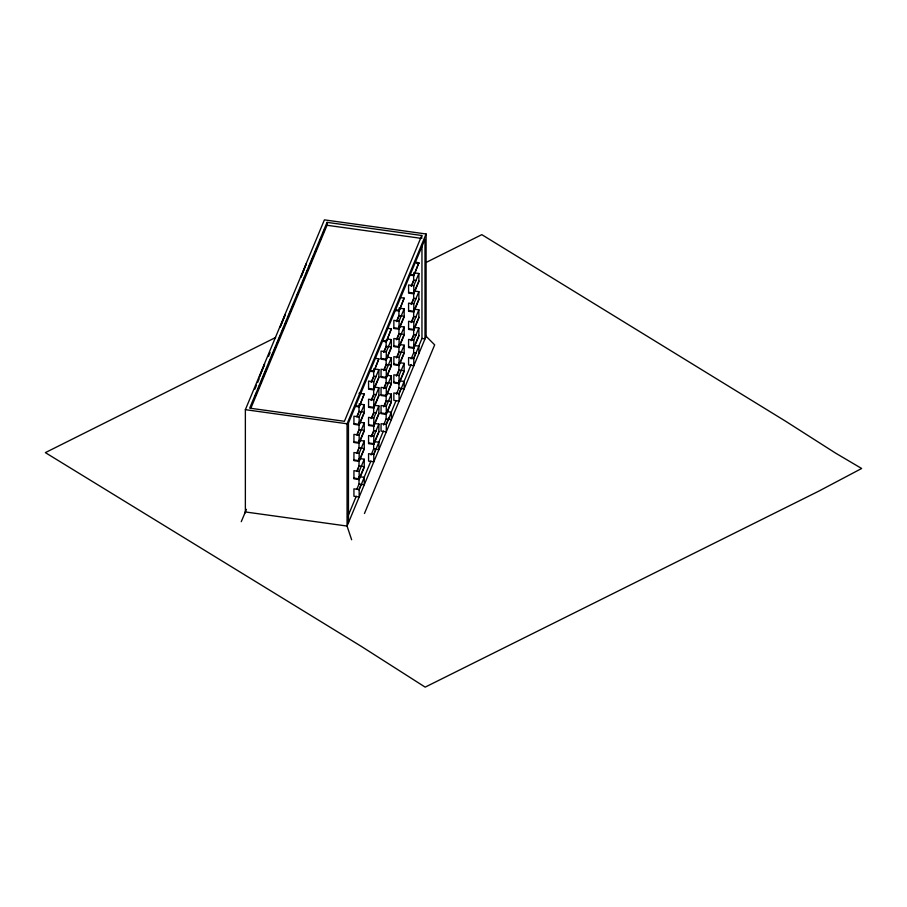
<?xml version="1.0" encoding="UTF-8"?>
<svg xmlns="http://www.w3.org/2000/svg" width="907" height="907" viewBox="0 0 907 907"><rect width="100%" height="100%" fill="white"/><g stroke="black" fill="none" stroke-linecap="round" stroke-linejoin="round"><path stroke-width="1.36" d="M241.262 521.672L245.366 511.956L245.366 409.669L324.4 219.868L426.097 233.983L426.097 336.259L347.064 526.06L351.644 539.767M264.549 364.013L259.459 376.87L264.549 364.671M285.286 314.185L280.206 327.042L285.286 314.842M254.867 389.137L256.5 385.214M257.588 382.607L259.209 378.684M268.461 356.485L270.093 352.562M327.042 222.362L249.686 408.15L344.422 421.29L421.778 235.503L327.042 222.362L327.042 225.276L250.763 408.467M255.196 396.087L256.817 392.164M257.905 389.557L259.538 385.634M260.626 383.026L262.259 379.103M263.347 376.496L266.613 368.661M268.789 363.435L270.411 359.523M271.499 356.905L273.132 352.993M274.22 350.374L275.853 346.463M276.941 343.844L280.206 336.009M282.372 330.783L284.004 326.871M285.07 324.321L286.635 320.579M288.188 316.838L291.306 309.355M292.383 306.759L294.004 302.859M297.247 295.081L298.324 292.485M300.489 287.292L302.11 283.403M303.187 280.807L304.809 276.918M305.886 274.322L307.507 270.422M308.584 267.826L313.992 254.856M315.069 252.259L316.69 248.371M319.933 240.582L321.01 237.985M323.175 232.804L324.797 228.904M244.652 513.464L246.455 509.349M245.366 511.956L347.064 526.06L347.064 423.784L426.097 233.983M355.238 406.37L359.161 406.914L364.24 393.989L359.013 393.264M369.875 371.212L373.797 371.757L378.877 358.832L374.965 358.288M382.369 341.225L386.28 341.769L391.359 328.844L387.448 328.3M395.157 310.489L399.08 311.033L404.159 298.108L400.248 297.564M409.885 275.127L413.796 275.671L418.875 262.747L414.964 262.202M359.161 406.914L364.24 393.989M373.797 371.757L378.877 358.832M386.28 341.769L391.359 328.844M399.08 311.033L404.159 298.108M413.796 275.671L418.875 262.747M356.984 416.302L359.013 411.427L362.936 411.971M371.11 382.369L373.661 376.269L376.269 376.632M383.604 352.381L386.144 346.281L391.359 347.007L386.28 359.206L381.053 358.48M396.393 321.645L398.933 315.545L402.855 316.09M411.12 286.283L413.66 280.184L416.268 280.546M356.984 417.027L358.514 413.365M371.621 381.858L373.661 376.983L373.661 370.09M384.103 351.882L386.144 346.996L386.144 340.114M396.903 321.135L398.933 316.26L398.933 309.366M411.631 285.784L413.66 280.898L413.66 274.005M359.161 416.948L353.934 416.222L353.934 424.34L359.161 425.066L359.161 416.948L364.24 404.737L359.013 404.023M373.797 381.79L368.571 381.065L368.571 389.182L373.797 389.908L373.797 381.79L378.877 369.58L373.661 368.854M386.28 351.803L381.053 351.077L381.053 359.206L386.28 359.92L386.28 351.803L391.359 339.603L387.448 339.059M399.08 321.067L393.853 320.341L393.853 328.459L399.08 329.184L399.08 321.067L404.159 308.856L398.933 308.131M413.796 285.705L408.581 284.979L408.581 293.108L413.796 293.823L413.796 285.705L418.875 273.495L413.66 272.78M364.24 412.152L359.161 424.351L353.934 423.626M378.877 376.995L373.797 389.194L368.571 388.468M404.159 316.26L399.08 328.47L393.853 327.744M418.875 280.909L413.796 293.108L408.581 292.383M359.161 425.066L364.24 412.866L364.24 404.737M373.797 389.908L378.877 377.709L378.877 369.58M386.28 359.92L391.359 347.721L391.359 339.603M399.08 329.184L404.159 316.985L404.159 308.856M413.796 293.823L418.875 281.624L418.875 273.495M356.984 434.464L359.013 429.578L362.936 430.122M371.11 400.52L373.661 394.42L376.269 394.783M383.604 370.544L386.144 364.433L391.359 365.158L386.28 377.369L381.053 376.643M396.393 339.796L398.933 333.697L402.855 334.241M411.12 304.435L413.66 298.335L416.268 298.698M356.984 435.179L358.514 431.517M371.621 400.021L373.661 395.135L373.661 388.253M384.103 370.033L386.144 365.147L386.144 358.265M396.903 339.297L398.933 334.411L398.933 327.529M411.631 303.936L413.66 299.049L413.66 292.167M359.161 435.099L353.934 434.374L353.934 442.503L359.161 443.228L359.161 435.099L364.24 422.9L359.013 422.174M373.797 399.942L368.571 399.216L368.571 407.345L373.797 408.071L373.797 399.942L378.877 387.743L373.661 387.017M386.28 369.954L381.053 369.24L381.053 377.357L386.28 378.083L386.28 369.954L391.359 357.755L387.448 357.211M399.08 339.218L393.853 338.492L393.853 346.621L399.08 347.347L399.08 339.218L404.159 327.019L398.933 326.293M413.796 303.856L408.581 303.131L408.581 311.26L413.796 311.985L413.796 303.856L418.875 291.657L413.66 290.932M364.24 430.303L359.161 442.514L353.934 441.788M378.877 395.146L373.797 407.345L368.571 406.631M404.159 334.422L399.08 346.621L393.853 345.907M418.875 299.061L413.796 311.271L408.581 310.545M359.161 443.228L364.24 431.018L364.24 422.9M373.797 408.071L378.877 395.86L378.877 387.743M386.28 378.083L391.359 365.872L391.359 357.755M399.08 347.347L404.159 335.137L404.159 327.019M413.796 311.985L418.875 299.775L418.875 291.657M356.984 452.616L359.013 447.741L362.936 448.273M371.11 418.683L373.661 412.572L376.269 412.934M383.604 388.695L386.144 382.595L391.359 383.321L386.28 395.52L381.053 394.794M396.393 357.959L398.933 351.848L402.855 352.392M411.12 322.597L413.66 316.498L416.268 316.86M356.984 453.33L358.514 449.668M371.621 418.172L373.661 413.297L373.661 406.404M384.103 388.185L386.144 383.31L386.144 376.416M396.903 357.449L398.933 352.574L398.933 345.68M411.631 322.087L413.66 317.212L413.66 310.319M359.161 453.262L353.934 452.536L353.934 460.654L359.161 461.38L359.161 453.262L364.24 441.051L359.013 440.326M373.797 418.104L368.571 417.379L368.571 425.496L373.797 426.222L373.797 418.104L378.877 405.894L373.661 405.168M386.28 388.117L381.053 387.391L381.053 395.509L386.28 396.234L386.28 388.117L391.359 375.906L387.448 375.362M399.08 357.381L393.853 356.655L393.853 364.773L399.08 365.498L399.08 357.381L404.159 345.17L398.933 344.445M413.796 322.019L408.581 321.293L408.581 329.411L413.796 330.137L413.796 322.019L418.875 309.809L413.66 309.083M364.24 448.455L359.161 460.665L353.934 459.94M378.877 413.297L373.797 425.508L368.571 424.782M404.159 352.574L399.08 364.784L393.853 364.058M418.875 317.212L413.796 329.422L408.581 328.697M359.161 461.38L364.24 449.18L364.24 441.051M373.797 426.222L378.877 414.023L378.877 405.894M386.28 396.234L391.359 384.035L391.359 375.906M399.08 365.498L404.159 353.288L404.159 345.17M413.796 330.137L418.875 317.938L418.875 309.809M356.984 470.778L359.013 465.892L362.936 466.436M371.11 436.834L373.661 430.734L376.269 431.097M383.604 406.846L386.144 400.747L391.359 401.472L386.28 413.671L381.053 412.957M396.393 376.11L398.933 370.011L402.855 370.555M411.12 340.749L413.66 334.649L416.268 335.012M356.984 471.493L358.514 467.831M371.621 436.335L373.661 431.449L373.661 424.567M384.103 406.347L386.144 401.461L386.144 394.579M396.903 375.611L398.933 370.725L398.933 363.832M411.631 340.25L413.66 335.363L413.66 328.481M359.161 471.413L353.934 470.688L353.934 478.817L359.161 479.542L359.161 471.413L364.24 459.214L359.013 458.488M373.797 436.256L368.571 435.53L368.571 443.659L373.797 444.373L373.797 436.256L378.877 424.057L373.661 423.331M386.28 406.268L381.053 405.542L381.053 413.671L386.28 414.397L386.28 406.268L391.359 394.069L387.448 393.525M399.08 375.532L393.853 374.806L393.853 382.935L399.08 383.65L399.08 375.532L404.159 363.322L398.933 362.607M413.796 340.17L408.581 339.445L408.581 347.574L413.796 348.299L413.796 340.17L418.875 327.971L413.66 327.246M364.24 466.617L359.161 478.817L353.934 478.091M378.877 431.46L373.797 443.659L368.571 442.933M404.159 370.736L399.08 382.935L393.853 382.21M418.875 335.375L413.796 347.574L408.581 346.848M359.161 479.542L364.24 467.332L364.24 459.214M373.797 444.373L378.877 432.174L378.877 424.057M386.28 414.397L391.359 402.186L391.359 394.069M399.08 383.65L404.159 371.451L404.159 363.322M413.796 348.299L418.875 336.089L418.875 327.971M356.984 488.93L359.013 484.043L359.013 477.876M371.11 454.985L373.661 448.886L373.661 442.718M383.604 425.009L386.144 418.898L386.144 412.73M396.393 394.262L398.933 388.162L398.933 381.994M411.12 358.911L413.66 352.8L413.66 346.633M347.585 517.081L356.27 496.22M358.991 489.701L361.156 484.485M363.877 477.966L370.929 461.017M373.65 454.498L375.815 449.282M378.525 442.763L383.412 431.029M386.133 424.51L388.842 417.991M390.475 414.08L395.894 401.041M398.615 394.522L401.325 388.003M403.502 382.788L411.098 364.535M413.275 359.319L415.984 352.8M418.694 346.281L421.959 338.458L421.959 245.763M359.161 489.576L353.934 488.85L353.934 496.254L359.161 496.979L359.161 489.576L364.24 477.365L359.013 476.64M373.797 454.407L368.571 453.693L368.571 461.096L373.797 461.822L373.797 454.407L378.877 442.208L373.661 441.482M386.28 424.431L381.053 423.705L381.053 431.108L386.28 431.834L386.28 424.431L391.359 412.22L387.448 411.676M399.08 393.683L393.853 392.969L393.853 400.372L399.08 401.098L399.08 393.683L404.159 381.484L398.933 380.759M413.796 358.333L408.581 357.607L408.581 365.011L413.796 365.736L413.796 358.333L418.875 346.123L413.66 345.397M364.455 513.498L434.668 344.864L426.097 336.259M275.603 337.495L45.35 452.627L361.462 646.476L425.179 687.132L818.602 491.231L861.65 468.488L835.381 452.99L785.587 421.211L481.821 234.652L426.154 262.418M327.042 225.276L421.778 238.428M416.268 263.109L418.875 263.461M409.885 274.413L413.796 274.957M395.157 309.775L399.08 310.319M421.959 338.458L424.998 338.889L424.998 239.165L348.458 422.991L348.458 522.715M382.369 340.51L386.28 341.055M413.66 352.8L416.268 353.163M369.875 370.498L373.797 371.042M398.933 388.162L404.159 388.888L404.159 381.484M355.238 405.656L359.161 406.2M386.144 418.898L391.359 419.624L391.359 412.22M245.366 409.669L347.064 423.784M373.661 448.886L378.877 449.611L378.877 442.208M359.013 484.043L362.936 484.587M421.778 235.503L421.778 237.453M418.875 346.123L418.875 353.526M364.24 477.365L364.24 484.769M359.013 405.248L359.013 412.141M359.013 423.41L359.013 430.292M359.013 441.562L359.013 448.455M359.013 459.724L359.013 466.606M306.158 264.062L301.079 276.918L306.158 264.062"/></g></svg>
